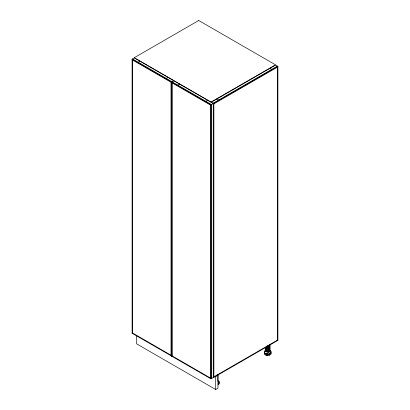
<?xml version="1.0" encoding="UTF-8"?>
<svg xmlns="http://www.w3.org/2000/svg" width="410" height="410" viewBox="0 0 410 410"><rect width="100%" height="100%" fill="white"/><g stroke="black" fill="none" stroke-linecap="round" stroke-linejoin="round"><path stroke-width="0.61" d="M264.394 353.41L264.394 351.908M266.208 347.096L266.126 351.631L265.634 351.206L265.634 347.383M266.126 351.631L266.126 347.167M267.725 345.635L267.725 352.011L266.859 351.913L266.859 346.173M269.324 345.256L269.324 351.631L268.591 351.913L268.591 345.538M269.324 351.631L269.99 350.704L269.99 344.328M219.007 383.078L218.996 384.073L218.802 381.249L218.802 382.745M266.269 351.729L269.18 352.18L269.216 351.196M264.394 352.257L264.394 354.281L264.983 354.686L264.983 353.184L265.367 353.451L265.367 354.952L265.957 355.357L266.854 355.444L267.038 353.343M266.854 355.444L267.038 353.845M265.634 350.207L265.634 351.206M217.843 381.213L218.023 374.335M218.463 383.278L219.314 381.946L218.494 380.623M218.996 382.571L218.781 384.406L218.079 384.903M266.859 351.913L266.941 346.101M265.946 350.181L264.388 351.257L264.394 352.656L265.957 353.728L268.345 353.973L270.446 353.271L271.271 351.954L270.436 350.637L269.385 350.289M264.973 350.981L265.362 350.714M132.097 59.23L134.357 57.923L173.722 80.652L171.462 81.954L132.097 59.23L132.097 333.268L171.462 355.998L171.913 355.736L171.913 81.692L132.548 58.968M132.999 59.23L132.548 59.491L132.548 333.53M138.201 62.233L140.015 61.187M166.255 78.428L168.064 77.382M171.462 81.431L171.006 81.692L171.006 355.736M171.641 82.113L173.901 80.806L213.267 103.535L213.267 377.574L211.006 378.881L171.641 356.152L171.641 82.113L211.006 104.842L211.006 378.881M172.548 82.113L172.092 82.374L172.092 356.413L172.548 356.152M177.75 85.116L179.559 84.07M205.805 101.311L207.614 100.271M211.006 104.319L210.555 104.581L210.555 378.62L211.006 378.358M212.974 103.31L277.452 66.087M213.267 103.535L210.555 105.103L172.092 82.897M277.903 66.348L275.643 65.041L211.165 102.269L213.425 103.571L277.903 66.348L277.903 340.387L213.425 377.615L212.974 377.354M213.882 103.832L277.452 67.132M132.097 333.268L132.548 333.007L171.006 355.214M171.641 356.152L172.092 355.89L210.555 378.097L211.006 377.835M213.882 376.831L277.452 340.126L277.903 340.387M215.691 389.5L217.951 388.193L217.951 375.13L215.691 376.436L215.691 389.5L136.504 343.785L136.504 335.698M268.545 354.824L269.129 354.63L269.657 355.157L270.754 354.399L270.754 352.897M269.99 350.704L269.667 350.222M268.591 351.913L267.725 352.011M266.854 353.948L267.448 354.004L267.448 355.506L268.345 355.598L269.073 355.352L269.073 353.851L269.657 353.656L269.657 355.157M267.038 354.845L267.633 354.906M266.208 351.554L266.941 351.841M268.191 351.688L269.18 352.18M277.001 66.348L277.452 66.61L277.452 340.648L277.001 340.387M269.985 68.306L271.799 69.351M216.823 99L218.632 100.045M213.425 103.048L213.882 103.31L213.882 377.354L213.425 377.092M172.092 81.851L211.457 104.581L211.457 378.62M132.548 60.014L171.006 82.215M270.749 351.257L270.959 354.071L270.959 352.569M269.816 344.83L269.816 351.206M269.693 344.784L269.693 351.155M269.201 345.205L269.201 351.58M269.129 353.63L269.129 354.63M268.56 345.451L268.56 351.826M265.782 347.362L265.782 351.191M265.608 347.501L265.608 350.688M213.425 103.571L213.425 377.615M171.462 81.954L171.462 355.998M198.722 20.5L134.244 57.728L211.053 102.069L275.53 64.847L198.722 20.5"/></g></svg>
